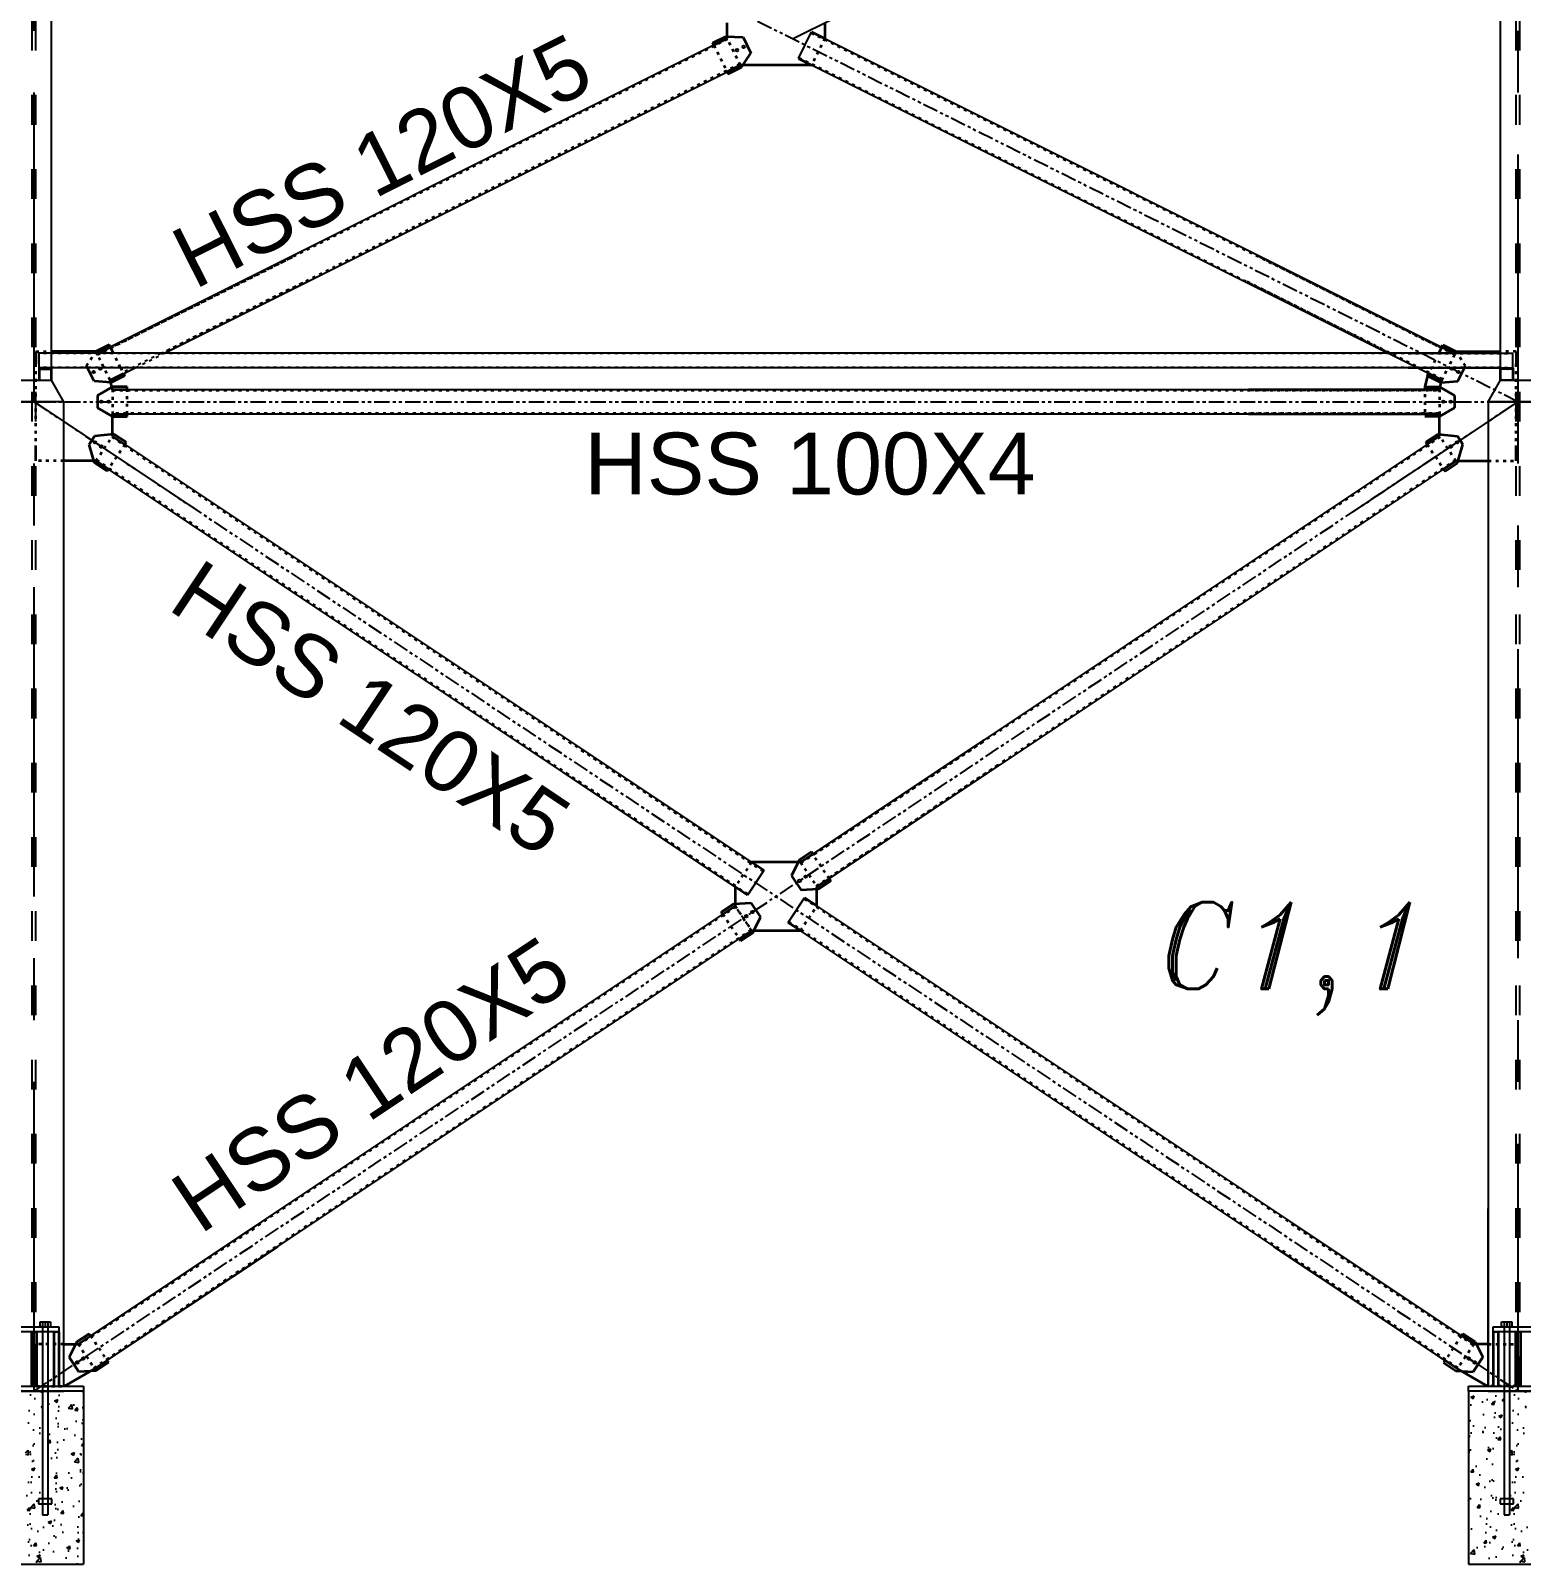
# Model space of a CAD drawing. Header units: inches. Extents: x -15 to 1885144, y -42615 to 866270.
# Drawn here: x 1642982 to 1649010, y -40137 to -33937 of the extents above; entities that cross this region are included whole.
import ezdxf

# ---------------------------------------------------------------- set-up
doc = ezdxf.new("R2010")
doc.units = ezdxf.units.IN
doc.header["$LTSCALE"] = 100
doc.header["$MEASUREMENT"] = 0
for name, pattern in [('CENTER', [2, 1.25, -0.25, 0.25, -0.25]), ('dash line', [30, 12, -18]), ('PHANTOM2', [1.25, 0.625, -0.125, 0.125, -0.125, 0.125, -0.125])]:
    doc.linetypes.add(name, pattern=pattern)
for name, color, linetype in [('axis', 8, 'PHANTOM2'), ('bolt', 1, 'Continuous'), ('bracing', 6, 'Continuous'), ('initial layout', 7, 'Continuous'), ('layout', 7, 'Continuous'), ('pedestal', 9, 'Continuous'), ('purlins', 4, 'Continuous'), ('sections', 3, 'Continuous'), ('text', 3, 'Continuous')]:
    doc.layers.add(name, color=color, linetype=linetype)
doc.layers.add('gusset plate', color=1, linetype='Continuous', lineweight=35)
doc.layers.add('weld', color=2, linetype='Continuous', lineweight=35)
doc.styles.get("Standard").update_dxf_attribs({"font": 'arial.ttf'})
doc.styles.add('TEXT-3', font='ITALICT.shx', dxfattribs={"height": 350})

# ---------------------------------------------------------------- blocks, each defined once
blk = doc.blocks.new('*U1041')
at = {"layer": 'text', "linetype": 'Continuous', "style": 'TEXT-3'}
for s, p in [('C1,3', (-616.7, 5050.2)), ('C1,2', (-616.7, 406.8)), ('C1,1', (-616.7, -5333.5))]:
    blk.add_text(s, height=350, dxfattribs=at).set_placement(p)
blk = doc.blocks.new('*U1042')
at = {"layer": 'text', "color": 0, "linetype": 'ByBlock', "lineweight": -2, "transparency": 16777216}
blk.add_blockref('*U1041', (6000, 0), dxfattribs=at)

msp = doc.modelspace()

# ---------------------------------------------------------------- hatches: boundary and pattern name
at = {"layer": 'bolt', "ltscale": 10}
h = msp.add_hatch(dxfattribs=at)
h.set_pattern_fill('ANSI31', color=256)
h.set_pattern_definition([(45, (763036.16079, -96278.5283), (-0.088388347648, 0.088388347648), [])])
h.paths.add_polyline_path([(1643035.789, -35300.118), (1643045.789, -35300.118), (1643045.789, -35305.118), (1643035.789, -35305.118)])
h = msp.add_hatch(dxfattribs=at)
h.set_pattern_fill('ANSI31', color=256)
h.set_pattern_definition([(45, (769036.16079, -96278.5283), (-0.088388347648, 0.088388347648), [])])
h.paths.add_polyline_path([(1648955.789, -35300.118), (1648945.789, -35300.118), (1648945.789, -35305.118), (1648955.789, -35305.118)])
at = {"layer": 'pedestal', "ltscale": 10}
h = msp.add_hatch(dxfattribs=at)
h.set_pattern_fill('AR-CONC', color=256, scale=19)
h.set_pattern_definition([(50, (694714.38, -80412.62), (136.279435, -11.922906), [14.25, -156.75]), (355, (694714.38, -80412.62), (-26.362753, 142.916505), [11.4, -125.4]), (100.451444, (694725.74, -80413.61), (109.91668, 130.993598), [12.110636, -133.217001]), (46.1842, (694714.38, -80374.62), (202.775853, -31.448663), [21.375, -235.125]), (96.635635, (694731.28, -80377.24), (177.58577, 185.082534), [18.165965, -199.825614]), (351.184164, (694714.38, -80374.62), (177.58577, 185.082534), [17.1, -188.1]), (21, (694733.38, -80384.12), (113.41234, -76.497589), [14.25, -156.75]), (326, (694733.38, -80384.12), (46.229913, 137.778509), [11.4, -125.4]), (71.451445, (694742.83, -80390.5), (159.642252, 61.280919), [12.110636, -133.217001]), (37.5, (694714.383, -80412.62), (2.3103725, 63.2498322), [0, -123.88, 0, -127.3, 0, -125.875]), (7.5, (694714.38, -80412.62), (49.983212, 74.9382253), [0, -72.58, 0, -121.03, 0, -47.975]), (327.5, (694672.013, -80412.62), (101.426263, -4.2854256), [0, -47.5, 0, -148.2, 0, -196.65]), (317.5, (694653.01, -80412.62), (110.805372, 19.019947), [0, -61.75, 0, -98.42, 0, -139.65])])
h.paths.add_polyline_path([(1642939.789, -39436.72), (1642795.789, -39436.72), (1642795.789, -40136.72), (1643195.789, -40136.72), (1643195.789, -39436.72), (1643051.789, -39436.72), (1643051.789, -39871.72), (1643068.289, -39871.72), (1643068.289, -39891.72), (1643051.789, -39891.72), (1643051.789, -39936.72), (1643029.789, -39936.72), (1643029.789, -39891.72), (1643013.289, -39891.72), (1643013.289, -39871.72), (1643029.789, -39871.72), (1643029.789, -39436.72), (1642961.789, -39436.72), (1642961.789, -39871.72), (1642978.289, -39871.72), (1642978.289, -39891.72), (1642961.789, -39891.72), (1642961.789, -39936.72), (1642939.789, -39936.72), (1642939.789, -39891.72), (1642923.289, -39891.72), (1642923.289, -39871.72), (1642939.789, -39871.72)])
h = msp.add_hatch(dxfattribs=at)
h.set_pattern_fill('AR-CONC', color=256, scale=19)
h.set_pattern_definition([(50, (700714.38, -80412.62), (136.279435, -11.922906), [14.25, -156.75]), (355, (700714.38, -80412.62), (-26.362753, 142.916505), [11.4, -125.4]), (100.451444, (700725.74, -80413.61), (109.91668, 130.993598), [12.110636, -133.217001]), (46.1842, (700714.38, -80374.62), (202.775853, -31.448663), [21.375, -235.125]), (96.635635, (700731.28, -80377.24), (177.58577, 185.082534), [18.165965, -199.825614]), (351.184164, (700714.38, -80374.62), (177.58577, 185.082534), [17.1, -188.1]), (21, (700733.38, -80384.12), (113.41234, -76.497589), [14.25, -156.75]), (326, (700733.38, -80384.12), (46.229913, 137.778509), [11.4, -125.4]), (71.451445, (700742.83, -80390.5), (159.642252, 61.280919), [12.110636, -133.217001]), (37.5, (700714.383, -80412.62), (2.3103725, 63.2498322), [0, -123.88, 0, -127.3, 0, -125.875]), (7.5, (700714.38, -80412.62), (49.983212, 74.9382253), [0, -72.58, 0, -121.03, 0, -47.975]), (327.5, (700672.013, -80412.62), (101.426263, -4.2854256), [0, -47.5, 0, -148.2, 0, -196.65]), (317.5, (700653.01, -80412.62), (110.805372, 19.019947), [0, -61.75, 0, -98.42, 0, -139.65])])
h.paths.add_polyline_path([(1648939.789, -39436.72), (1648795.789, -39436.72), (1648795.789, -40136.72), (1649195.789, -40136.72), (1649195.789, -39436.72), (1649051.789, -39436.72), (1649051.789, -39871.72), (1649068.289, -39871.72), (1649068.289, -39891.72), (1649051.789, -39891.72), (1649051.789, -39936.72), (1649029.789, -39936.72), (1649029.789, -39891.72), (1649013.289, -39891.72), (1649013.289, -39871.72), (1649029.789, -39871.72), (1649029.789, -39436.72), (1648961.789, -39436.72), (1648961.789, -39871.72), (1648978.289, -39871.72), (1648978.289, -39891.72), (1648961.789, -39891.72), (1648961.789, -39936.72), (1648939.789, -39936.72), (1648939.789, -39891.72), (1648923.289, -39891.72), (1648923.289, -39871.72), (1648939.789, -39871.72)])

# ---------------------------------------------------------------- linework, layer by layer
at = {"layer": 'axis', "linetype": 'CENTER', "ltscale": 10}
for p, q in [((1642995.789, -39436.72), (1642995.789, -26436.72)), ((1648995.789, -26436.72), (1648995.789, -39436.72))]:
    msp.add_line(p, q, dxfattribs=at)
at = {"layer": 'axis'}
for p, q in [((1648995.789, -35436.72), (1642995.789, -32436.72)), ((1642995.789, -35436.72), (1648995.789, -35436.72)), ((1642995.789, -39436.72), (1648995.789, -35436.72)), ((1642995.789, -35436.72), (1648995.789, -39436.72))]:
    msp.add_line(p, q, dxfattribs=at)
at = {"layer": 'bolt', "ltscale": 10}
for p, q in [((1643035.789, -35305.118), (1643035.789, -35300.118)), ((1643045.789, -35305.118), (1643045.789, -35300.118)), ((1648945.789, -35305.118), (1648945.789, -35300.118)), ((1648955.789, -35305.118), (1648955.789, -35300.118)), ((1643195, -39304.378), (1643170.011, -39320.979)), ((1643207.494, -39296.078), (1643195, -39304.378)), ((1648784.084, -39296.078), (1648796.578, -39304.378)), ((1648796.578, -39304.378), (1648821.566, -39320.979))]:
    msp.add_line(p, q, dxfattribs=at)
at = {"layer": 'bolt'}
for p, q in [((1643019.789, -39176.72), (1643019.789, -39156.72)), ((1643019.789, -39156.72), (1643061.789, -39156.72)), ((1643029.789, -39176.72), (1643019.789, -39176.72)), ((1643029.789, -39156.72), (1643029.789, -39176.72)), ((1643040.789, -39156.72), (1643040.789, -39176.72)), ((1643051.789, -39156.72), (1643051.789, -39176.72)), ((1643061.789, -39156.72), (1643061.789, -39176.72)), ((1648929.789, -39176.72), (1648929.789, -39156.72)), ((1648929.789, -39156.72), (1648971.789, -39156.72)), ((1648939.789, -39176.72), (1648929.789, -39176.72)), ((1648939.789, -39156.72), (1648939.789, -39176.72)), ((1648950.789, -39156.72), (1648950.789, -39176.72)), ((1648961.789, -39156.72), (1648961.789, -39176.72)), ((1648971.789, -39156.72), (1648971.789, -39176.72)), ((1643029.789, -39436.72), (1643029.789, -39936.72)), ((1643051.789, -39436.72), (1643051.789, -39936.72)), ((1648939.789, -39436.72), (1648939.789, -39936.72)), ((1648961.789, -39436.72), (1648961.789, -39936.72)), ((1643068.289, -39871.72), (1643013.289, -39871.72)), ((1643013.289, -39871.72), (1643013.289, -39891.72)), ((1643013.289, -39891.72), (1643068.289, -39891.72)), ((1643068.289, -39891.72), (1643068.289, -39871.72)), ((1648978.289, -39871.72), (1648923.289, -39871.72)), ((1648923.289, -39871.72), (1648923.289, -39891.72)), ((1648923.289, -39891.72), (1648978.289, -39891.72)), ((1648978.289, -39891.72), (1648978.289, -39871.72)), ((1643029.789, -39936.72), (1643051.789, -39936.72)), ((1648939.789, -39936.72), (1648961.789, -39936.72))]:
    msp.add_line(p, q, dxfattribs=at)
at = {"layer": 'bolt', "linetype": 'dash line'}
for p, q in [((1643029.789, -39176.72), (1643029.789, -39436.72)), ((1643051.789, -39176.72), (1643051.789, -39436.72)), ((1648939.789, -39176.72), (1648939.789, -39436.72)), ((1648961.789, -39176.72), (1648961.789, -39436.72))]:
    msp.add_line(p, q, dxfattribs=at)
at = {"layer": 'bolt', "ltscale": 10}
for centre in [(1645838.208, -34015.511), (1645865.041, -34002.094), (1643236.537, -35316.347), (1643263.369, -35302.93), (1648728.208, -35302.93), (1648755.041, -35316.347), (1643267.774, -35436.72), (1643297.774, -35436.72), (1648693.803, -35436.72), (1648723.803, -35436.72), (1643242.048, -35600.888), (1643267.007, -35617.532), (1648724.571, -35617.532), (1648749.53, -35600.888), (1646090.654, -37373.477), (1646115.616, -37356.836), (1645900.924, -37499.964), (1645875.962, -37516.605), (1643195, -39304.378), (1648796.578, -39304.378), (1643170.011, -39320.979), (1648821.566, -39320.979)]:
    msp.add_circle(centre, 5, dxfattribs=at)
at = {"layer": 'bracing', "ltscale": 10}
for p, q in [((1646062.871, -33970.261), (1648407.158, -32798.118)), ((1646086.287, -34049.052), (1646139.953, -33941.72)), ((1646193.619, -33968.553), (1648687.959, -35215.724)), ((1645744.294, -33995.386), (1643303.619, -35215.724)), ((1648468.42, -35240.118), (1646139.953, -34075.884)), ((1643523.158, -35240.118), (1645797.959, -34102.717)), ((1644047.412, -34843.827), (1643249.953, -35242.556)), ((1647944.166, -34843.827), (1648741.625, -35242.556)), ((1643519.158, -35242.118), (1644101.077, -34951.158)), ((1648687.959, -35349.888), (1647890.5, -34951.158)), ((1643303.619, -35349.888), (1643407.158, -35298.118)), ((1643312.774, -35386.72), (1648678.803, -35386.72)), ((1648678.803, -35386.72), (1647906.527, -35386.72)), ((1648678.803, -35486.72), (1643312.774, -35486.72)), ((1647906.527, -35486.72), (1648678.803, -35486.72)), ((1643312.774, -35575.923), (1645896.779, -37298.592)), ((1648678.803, -35575.923), (1646144.733, -37265.303)), ((1645830.204, -37398.431), (1643246.21, -35675.769)), ((1646211.297, -37365.149), (1648745.367, -35675.769)), ((1646836.659, -36804.029), (1646094.814, -37298.592)), ((1645204.842, -36837.311), (1645946.686, -37331.874)), ((1645880.122, -37431.72), (1645138.278, -36937.157)), ((1646161.378, -37398.438), (1646903.223, -36903.875)), ((1645946.686, -37331.874), (1645880.122, -37431.72)), ((1646044.891, -37541.566), (1646111.455, -37441.72)), ((1646111.455, -37441.72), (1648767.589, -39212.476)), ((1645830.199, -37475.002), (1643223.988, -39212.476)), ((1648701.187, -39312.43), (1646044.891, -37541.566)), ((1643290.391, -39312.43), (1645896.763, -37574.848)), ((1643916.937, -38752.739), (1643174.293, -39246.101)), ((1648074.641, -38752.739), (1648817.285, -39246.101)), ((1643240.695, -39346.055), (1643983.339, -38852.693)), ((1648750.883, -39346.055), (1648008.239, -38852.693))]:
    msp.add_line(p, q, dxfattribs=at)
at = {"layer": 'bracing', "linetype": 'dash line', "ltscale": 0.01}
for p, q in [((1645800.195, -33973.025), (1643305.855, -35220.196)), ((1645851.625, -34075.884), (1645797.959, -33968.553)), ((1646137.717, -33946.193), (1648685.723, -35220.196)), ((1645849.389, -34071.412), (1643511.978, -35240.118)), ((1646088.523, -34044.58), (1648479.6, -35240.118)), ((1643252.189, -35247.028), (1644049.648, -34848.299)), ((1648739.389, -35247.028), (1647941.93, -34848.299)), ((1643507.978, -35242.118), (1644098.841, -34946.686)), ((1648690.195, -35345.415), (1647892.736, -34946.686)), ((1643507.978, -35242.118), (1643355.048, -35318.583)), ((1643407.158, -35298.118), (1643519.158, -35242.118)), ((1643312.774, -35390.72), (1648678.803, -35390.72)), ((1648678.803, -35390.72), (1647906.527, -35390.72)), ((1648678.803, -35482.72), (1643312.774, -35482.72)), ((1647906.527, -35482.72), (1648678.803, -35482.72)), ((1643310.001, -35580.083), (1645893.995, -37302.746)), ((1648681.577, -35580.083), (1646147.506, -37269.464)), ((1643248.984, -35671.609), (1645832.978, -37394.271)), ((1648742.594, -35671.609), (1646208.523, -37360.989)), ((1646097.588, -37302.753), (1646839.432, -36808.19)), ((1645943.913, -37336.035), (1645202.068, -36841.472)), ((1645882.896, -37427.56), (1645141.051, -36932.997)), ((1646158.605, -37394.278), (1646900.449, -36899.715)), ((1646094.814, -37298.592), (1646161.378, -37398.438)), ((1646108.682, -37445.881), (1648764.823, -39216.641)), ((1645832.973, -37479.163), (1643226.755, -39216.641)), ((1645896.763, -37574.848), (1645830.199, -37475.002)), ((1645893.99, -37570.688), (1643287.624, -39308.265)), ((1646047.665, -37537.406), (1648703.954, -39308.265)), ((1643177.06, -39250.266), (1643919.703, -38756.904)), ((1648814.518, -39250.266), (1648071.874, -38756.904)), ((1643237.928, -39341.89), (1643980.572, -38848.528)), ((1648753.649, -39341.89), (1648011.006, -38848.528))]:
    msp.add_line(p, q, dxfattribs=at)
at = {"layer": 'gusset plate', "ltscale": 10}
for p, q in [((1645797.959, -33968.553), (1645797.959, -33904.888)), ((1646193.619, -33904.888), (1646193.619, -33968.553)), ((1645739.821, -33986.442), (1645793.487, -33959.609)), ((1645793.487, -33959.609), (1645862.374, -33963.219)), ((1645862.374, -33963.219), (1645894.541, -34027.553)), ((1645744.294, -33995.386), (1645739.821, -33986.442)), ((1645856.097, -34084.829), (1645894.541, -34027.553)), ((1645802.431, -34111.662), (1645856.097, -34084.829)), ((1646139.953, -34075.884), (1645851.625, -34075.884)), ((1645797.959, -34102.717), (1645802.431, -34111.662)), ((1643299.146, -35206.779), (1643245.481, -35233.612)), ((1643303.619, -35215.724), (1643299.146, -35206.779)), ((1643303.619, -35215.724), (1643316.816, -35242.118)), ((1648687.959, -35215.724), (1648674.762, -35242.118)), ((1648687.959, -35215.724), (1648692.431, -35206.779)), ((1648692.431, -35206.779), (1648746.097, -35233.612)), ((1643245.481, -35233.612), (1643065.789, -35233.612)), ((1643245.481, -35233.612), (1643239.957, -35242.118)), ((1643249.953, -35242.556), (1643245.481, -35233.612)), ((1643252.189, -35247.028), (1643249.953, -35242.556)), ((1648739.389, -35247.028), (1648741.625, -35242.556)), ((1648741.625, -35242.556), (1648746.097, -35233.612)), ((1648746.097, -35233.612), (1648925.789, -35233.612)), ((1648746.097, -35233.612), (1648751.621, -35242.118)), ((1643238.66, -35354.135), (1643207.58, -35291.974)), ((1643361.756, -35331.999), (1643308.091, -35358.832)), ((1643357.284, -35323.055), (1643361.756, -35331.999)), ((1648629.821, -35331.999), (1648683.487, -35358.832)), ((1648752.917, -35354.135), (1648783.998, -35291.974)), ((1643308.091, -35358.832), (1643238.66, -35354.135)), ((1643312.774, -35376.72), (1643252.774, -35411.361)), ((1643312.774, -35386.72), (1643303.619, -35349.888)), ((1643372.774, -35376.72), (1643312.774, -35376.72)), ((1643372.774, -35386.72), (1643372.774, -35376.72)), ((1648618.803, -35376.72), (1648678.803, -35376.72)), ((1648678.803, -35386.72), (1648687.959, -35349.888)), ((1648678.803, -35376.72), (1648738.803, -35411.361)), ((1648683.487, -35358.832), (1648752.917, -35354.135)), ((1643252.774, -35411.361), (1643252.774, -35462.079)), ((1643312.774, -35496.72), (1643252.774, -35462.079)), ((1648678.803, -35496.72), (1648738.803, -35462.079)), ((1648738.803, -35411.361), (1648738.803, -35462.079)), ((1643312.774, -35575.923), (1643312.774, -35486.72)), ((1643312.774, -35496.72), (1643372.774, -35496.72)), ((1643372.774, -35496.72), (1643372.774, -35486.72)), ((1648678.803, -35496.72), (1648618.803, -35496.72)), ((1648678.803, -35575.923), (1648678.803, -35486.72)), ((1643240.777, -35575.753), (1643218.359, -35609.379)), ((1643318.321, -35567.602), (1643240.777, -35575.753)), ((1643368.244, -35600.884), (1643318.321, -35567.602)), ((1648623.333, -35600.884), (1648673.256, -35567.602)), ((1648673.256, -35567.602), (1648750.801, -35575.753)), ((1648750.801, -35575.753), (1648773.219, -35609.379)), ((1643240.637, -35684.092), (1643218.359, -35609.379)), ((1643362.697, -35609.205), (1643368.244, -35600.884)), ((1648750.94, -35684.092), (1648773.219, -35609.379)), ((1643246.21, -35675.769), (1643115.789, -35675.769)), ((1643290.586, -35717.371), (1643240.63, -35684.067)), ((1643296.133, -35709.051), (1643290.586, -35717.371)), ((1648695.444, -35709.051), (1648700.991, -35717.371)), ((1648700.991, -35717.371), (1648750.948, -35684.067)), ((1648745.367, -35675.769), (1648875.789, -35675.769)), ((1646139.19, -37256.99), (1646089.267, -37290.272)), ((1646144.737, -37265.31), (1646139.19, -37256.99)), ((1646094.814, -37298.592), (1645896.763, -37298.592)), ((1646089.267, -37290.272), (1646058.801, -37352.738)), ((1646058.801, -37352.738), (1646097.546, -37410.857)), ((1646216.848, -37373.477), (1646166.925, -37406.759)), ((1646211.301, -37365.156), (1646216.848, -37373.477)), ((1645830.199, -37398.438), (1645830.199, -37475.002)), ((1646166.925, -37406.759), (1646097.546, -37410.857)), ((1646161.378, -37475.002), (1646161.378, -37398.438)), ((1645774.729, -37499.964), (1645824.652, -37466.682)), ((1645780.276, -37508.284), (1645774.729, -37499.964)), ((1645824.652, -37466.682), (1645894.032, -37462.584)), ((1645894.032, -37462.584), (1645932.777, -37520.703)), ((1645902.31, -37583.169), (1645932.777, -37520.703)), ((1645846.84, -37608.13), (1645852.387, -37616.451)), ((1645852.387, -37616.451), (1645902.31, -37583.169)), ((1645896.763, -37574.848), (1646094.814, -37574.848)), ((1643168.759, -39237.772), (1643137.641, -39299.361)), ((1643218.736, -39204.57), (1643168.759, -39237.772)), ((1643224.27, -39212.9), (1643218.736, -39204.57)), ((1648767.308, -39212.9), (1648772.842, -39204.57)), ((1648772.842, -39204.57), (1648822.818, -39237.772)), ((1648822.818, -39237.772), (1648853.936, -39299.361)), ((1643115.789, -39246.101), (1643174.293, -39246.101)), ((1643137.641, -39299.361), (1643177.393, -39359.198)), ((1648853.936, -39299.361), (1648814.185, -39359.198)), ((1648875.789, -39246.101), (1648817.285, -39246.101)), ((1643246.229, -39354.384), (1643177.393, -39359.198)), ((1643296.206, -39321.183), (1643246.229, -39354.384)), ((1648700.906, -39312.854), (1648695.372, -39321.183)), ((1648695.372, -39321.183), (1648745.349, -39354.384)), ((1648745.349, -39354.384), (1648814.185, -39359.198))]:
    msp.add_line(p, q, dxfattribs=at)
at = {"layer": 'gusset plate', "linetype": 'dash line', "ltscale": 0.01}
for p, q in [((1645851.625, -34075.884), (1645797.959, -33968.553)), ((1646193.619, -33968.553), (1646139.953, -34075.884)), ((1645744.294, -33995.386), (1645797.959, -34102.717)), ((1643003.289, -35233.612), (1643065.789, -35233.612)), ((1643207.58, -35291.974), (1643239.957, -35242.118)), ((1643276.786, -35296.222), (1643252.189, -35247.028)), ((1643344.816, -35298.118), (1643316.816, -35242.118)), ((1648661.126, -35269.389), (1648634.294, -35323.055)), ((1648739.389, -35247.028), (1648714.792, -35296.222)), ((1648783.998, -35291.974), (1648751.621, -35242.118)), ((1648988.289, -35233.612), (1648925.789, -35233.612)), ((1643003.289, -35625.769), (1643003.289, -35283.612)), ((1643303.619, -35349.888), (1643276.786, -35296.222)), ((1643344.816, -35298.118), (1643357.284, -35323.055)), ((1648629.821, -35331.999), (1648634.294, -35323.055)), ((1648687.959, -35349.888), (1648714.792, -35296.222)), ((1648988.289, -35625.769), (1648988.289, -35283.612)), ((1643312.774, -35386.72), (1643312.774, -35486.72)), ((1643372.774, -35486.72), (1643372.774, -35386.72)), ((1648618.803, -35376.72), (1648618.803, -35496.72)), ((1648678.803, -35386.72), (1648678.803, -35486.72)), ((1643246.21, -35675.769), (1643312.774, -35575.923)), ((1648745.367, -35675.769), (1648678.803, -35575.923)), ((1643362.697, -35609.205), (1643296.133, -35709.051)), ((1648628.88, -35609.205), (1648695.444, -35709.051)), ((1643115.789, -35675.769), (1643003.289, -35675.769)), ((1648875.789, -35675.769), (1648988.289, -35675.769)), ((1645896.763, -37298.592), (1645830.199, -37398.438)), ((1646094.814, -37298.592), (1646161.378, -37398.438)), ((1646211.301, -37365.156), (1646144.737, -37265.31)), ((1645780.276, -37508.284), (1645846.84, -37608.13)), ((1645830.199, -37475.002), (1645896.763, -37574.848)), ((1646094.814, -37574.848), (1646161.378, -37475.002)), ((1643224.27, -39212.9), (1643296.206, -39321.183)), ((1648767.308, -39212.9), (1648700.906, -39312.854)), ((1643115.789, -39246.101), (1643003.289, -39246.101)), ((1643003.289, -39296.101), (1643003.289, -39366.72)), ((1643174.293, -39246.101), (1643240.695, -39346.055)), ((1648817.285, -39246.101), (1648750.883, -39346.055)), ((1648875.789, -39246.101), (1648988.289, -39246.101)), ((1648988.289, -39296.101), (1648988.289, -39366.72)), ((1643005.789, -39416.72), (1643115.789, -39416.72)), ((1648988.289, -39416.72), (1648875.789, -39416.72))]:
    msp.add_line(p, q, dxfattribs=at)
at = {"layer": 'gusset plate', "ltscale": 0.01}
for p, q in [((1648629.821, -35331.999), (1648618.803, -35376.72)), ((1648623.333, -35600.884), (1648628.88, -35609.205)), ((1643240.695, -39346.055), (1643118.299, -39416.72)), ((1648750.883, -39346.055), (1648873.279, -39416.72))]:
    msp.add_line(p, q, dxfattribs=at)
at = {"layer": 'initial layout'}
for p, q in [((1642995.789, -35436.72), (1643665.962, -35883.502)), ((1648995.789, -35436.72), (1648325.616, -35883.502))]:
    msp.add_line(p, q, dxfattribs=at)
at = {"layer": 'layout', "linetype": 'dash line', "ltscale": 0.1}
for p, q in [((1642988.289, -39416.72), (1642988.289, -26136.72)), ((1643003.289, -39416.72), (1643003.289, -26136.72)), ((1648988.289, -39416.72), (1648988.289, -26136.72)), ((1649003.289, -39416.72), (1649003.289, -26136.72))]:
    msp.add_line(p, q, dxfattribs=at)
at = {"layer": 'layout', "ltscale": 0.01}
for p, q in [((1643065.789, -35350.118), (1643065.789, -30436.72)), ((1648925.789, -35350.118), (1648925.789, -30436.72)), ((1642925.789, -35350.118), (1643065.789, -35350.118)), ((1643115.789, -35436.72), (1643065.789, -35350.118)), ((1648875.789, -35436.72), (1648925.789, -35350.118)), ((1648925.789, -35350.118), (1649065.789, -35350.118)), ((1642925.789, -35436.72), (1643065.789, -35436.72)), ((1648925.789, -35436.72), (1649065.789, -35436.72))]:
    msp.add_line(p, q, dxfattribs=at)
at = {"layer": 'layout', "ltscale": 10}
for p, q in [((1643115.789, -35436.72), (1642875.789, -35436.72)), ((1643115.789, -39416.72), (1643115.789, -35436.72)), ((1649115.789, -35436.72), (1648875.789, -35436.72)), ((1648875.789, -35436.72), (1648875.789, -39416.72)), ((1642875.789, -39436.72), (1643115.789, -39436.72)), ((1648875.789, -39436.72), (1649115.789, -39436.72))]:
    msp.add_line(p, q, dxfattribs=at)
at = {"layer": 'pedestal', "ltscale": 10}
for p, q in [((1643195.789, -39436.72), (1643195.789, -40136.72)), ((1648795.789, -39436.72), (1648795.789, -40136.72)), ((1642795.789, -40136.72), (1643195.789, -40136.72)), ((1648795.789, -40136.72), (1649195.789, -40136.72))]:
    msp.add_line(p, q, dxfattribs=at)
at = {"layer": 'purlins', "ltscale": 10}
for p, q in [((1648925.789, -35240.118), (1643015.789, -35240.118)), ((1643015.789, -35300.118), (1643015.789, -35240.118)), ((1648551.836, -35240.118), (1648975.789, -35240.118)), ((1648975.789, -35300.118), (1648975.789, -35240.118)), ((1648925.789, -35300.118), (1643015.789, -35300.118)), ((1643065.789, -35300.118), (1643015.789, -35300.118)), ((1643015.789, -35300.118), (1643015.789, -35305.118)), ((1643015.789, -35305.118), (1643065.789, -35305.118)), ((1643015.789, -35305.118), (1643015.789, -35350.118)), ((1643065.789, -35305.118), (1643065.789, -35300.118)), ((1643065.789, -35350.118), (1643065.789, -35305.118)), ((1648551.836, -35300.118), (1648975.789, -35300.118)), ((1648925.789, -35300.118), (1648975.789, -35300.118)), ((1648925.789, -35305.118), (1648925.789, -35300.118)), ((1648975.789, -35305.118), (1648925.789, -35305.118)), ((1648925.789, -35350.118), (1648925.789, -35305.118)), ((1648975.789, -35300.118), (1648975.789, -35305.118)), ((1648975.789, -35305.118), (1648975.789, -35350.118)), ((1643015.789, -35350.118), (1643065.789, -35350.118)), ((1648975.789, -35350.118), (1648925.789, -35350.118))]:
    msp.add_line(p, q, dxfattribs=at)
at = {"layer": 'purlins', "linetype": 'dash line', "ltscale": 0.01}
for p, q in [((1648925.789, -35242.118), (1643015.789, -35242.118)), ((1648551.836, -35242.118), (1648975.789, -35242.118)), ((1648925.789, -35298.118), (1643015.789, -35298.118)), ((1648551.836, -35298.118), (1648975.789, -35298.118))]:
    msp.add_line(p, q, dxfattribs=at)
at = {"layer": 'sections'}
for p, q in [((1643115.789, -39416.72), (1643115.789, -38698.273)), ((1648875.789, -39416.72), (1648875.789, -38698.273)), ((1642895.789, -39176.72), (1643095.789, -39176.72)), ((1643095.789, -39176.72), (1643095.789, -39196.72)), ((1648895.789, -39196.72), (1648895.789, -39176.72)), ((1648895.789, -39176.72), (1649095.789, -39176.72)), ((1643095.789, -39196.72), (1642895.789, -39196.72)), ((1642985.789, -39416.72), (1642985.789, -39196.72)), ((1642985.789, -39196.72), (1643005.789, -39196.72)), ((1643005.789, -39196.72), (1643005.789, -39416.72)), ((1643075.789, -39416.72), (1643075.789, -39196.72)), ((1643075.789, -39196.72), (1643095.789, -39196.72)), ((1643095.789, -39196.72), (1643095.789, -39416.72)), ((1648895.789, -39416.72), (1648895.789, -39196.72)), ((1648895.789, -39196.72), (1648915.789, -39196.72)), ((1649095.789, -39196.72), (1648895.789, -39196.72)), ((1648915.789, -39196.72), (1648915.789, -39416.72)), ((1648985.789, -39416.72), (1648985.789, -39196.72)), ((1648985.789, -39196.72), (1649005.789, -39196.72)), ((1649005.789, -39196.72), (1649005.789, -39416.72)), ((1642795.789, -39416.72), (1643195.789, -39416.72)), ((1643195.789, -39416.72), (1643195.789, -39436.72)), ((1648795.789, -39416.72), (1649195.789, -39416.72)), ((1648795.789, -39436.72), (1648795.789, -39416.72)), ((1643195.789, -39436.72), (1642795.789, -39436.72)), ((1649195.789, -39436.72), (1648795.789, -39436.72))]:
    msp.add_line(p, q, dxfattribs=at)
at = {"layer": 'weld', "ltscale": 10}
for p, q in [((1645797.959, -33968.553), (1645744.294, -33995.386)), ((1646139.953, -33941.72), (1646193.619, -33968.553)), ((1645851.625, -34075.884), (1645797.959, -34102.717)), ((1646086.287, -34049.052), (1646139.953, -34075.884)), ((1643249.953, -35242.556), (1643303.619, -35215.724)), ((1648741.625, -35242.556), (1648687.959, -35215.724)), ((1643003.289, -35233.612), (1643003.289, -35283.612)), ((1648988.289, -35233.612), (1648988.289, -35283.612)), ((1643015.789, -35300.118), (1643015.789, -35350.118)), ((1643065.789, -35350.118), (1643065.789, -35300.118)), ((1643303.619, -35349.888), (1643357.284, -35323.055)), ((1648687.959, -35349.888), (1648634.294, -35323.055)), ((1648925.789, -35350.118), (1648925.789, -35300.118)), ((1648975.789, -35300.118), (1648975.789, -35350.118)), ((1643312.774, -35386.72), (1643372.774, -35386.72)), ((1648678.803, -35386.72), (1648618.803, -35386.72)), ((1643312.774, -35486.72), (1643372.774, -35486.72)), ((1648678.803, -35486.72), (1648618.803, -35486.72)), ((1643312.774, -35575.923), (1643362.697, -35609.205)), ((1648678.803, -35575.923), (1648628.88, -35609.205)), ((1643003.289, -35675.769), (1643003.289, -35625.769)), ((1648988.289, -35675.769), (1648988.289, -35625.769)), ((1643246.21, -35675.769), (1643296.133, -35709.051)), ((1648745.367, -35675.769), (1648695.444, -35709.051)), ((1645946.686, -37331.874), (1645896.763, -37298.592)), ((1646094.814, -37298.592), (1646144.737, -37265.31)), ((1646161.378, -37398.438), (1646211.301, -37365.156)), ((1645880.122, -37431.72), (1645830.199, -37398.438)), ((1646111.455, -37441.72), (1646161.378, -37475.002)), ((1645780.276, -37508.284), (1645830.199, -37475.002)), ((1646044.891, -37541.566), (1646094.814, -37574.848)), ((1645846.84, -37608.13), (1645896.763, -37574.848)), ((1642985.789, -39196.72), (1642985.789, -39416.72)), ((1643005.789, -39196.72), (1643005.789, -39416.72)), ((1643075.789, -39196.72), (1643075.789, -39416.72)), ((1643095.789, -39196.72), (1643095.789, -39416.72)), ((1643174.293, -39246.101), (1643224.27, -39212.9)), ((1648817.285, -39246.101), (1648767.308, -39212.9)), ((1648895.789, -39196.72), (1648895.789, -39416.72)), ((1648915.789, -39196.72), (1648915.789, -39416.72)), ((1648985.789, -39196.72), (1648985.789, -39416.72)), ((1649005.789, -39196.72), (1649005.789, -39416.72)), ((1643003.289, -39246.101), (1643003.289, -39296.101)), ((1648988.289, -39246.101), (1648988.289, -39296.101)), ((1643003.289, -39366.72), (1643003.289, -39416.72)), ((1643240.695, -39346.055), (1643290.672, -39312.854)), ((1648750.883, -39346.055), (1648700.906, -39312.854)), ((1648988.289, -39416.72), (1648988.289, -39366.72))]:
    msp.add_line(p, q, dxfattribs=at)

# ---------------------------------------------------------------- block references
at = {"layer": 'text'}
msp.add_blockref('*U1042', (1642155.886, -32476.969), dxfattribs=at)

# ---------------------------------------------------------------- texts
at = {"layer": 'text', "ltscale": 0.3, "char_height": 250, "width": 2636.56185}
for insert, attachment_point, rotation in [((1643530.837, -34761.947), 1, 26.7750204), ((1643528.073, -36275.422), 7, 326.3099325), ((1643528.073, -38598.019), 1, 33.6900675)]:
    msp.add_mtext('HSS 120X5', dxfattribs=dict(at, insert=insert, attachment_point=attachment_point, rotation=rotation))
at = {"layer": 'text', "ltscale": 0.3, "insert": (1645220.92, -35561.652), "char_height": 250, "width": 2636.56185, "attachment_point": 1}
msp.add_mtext('HSS 100X4', dxfattribs=at)

doc.saveas('drawing.dxf')
